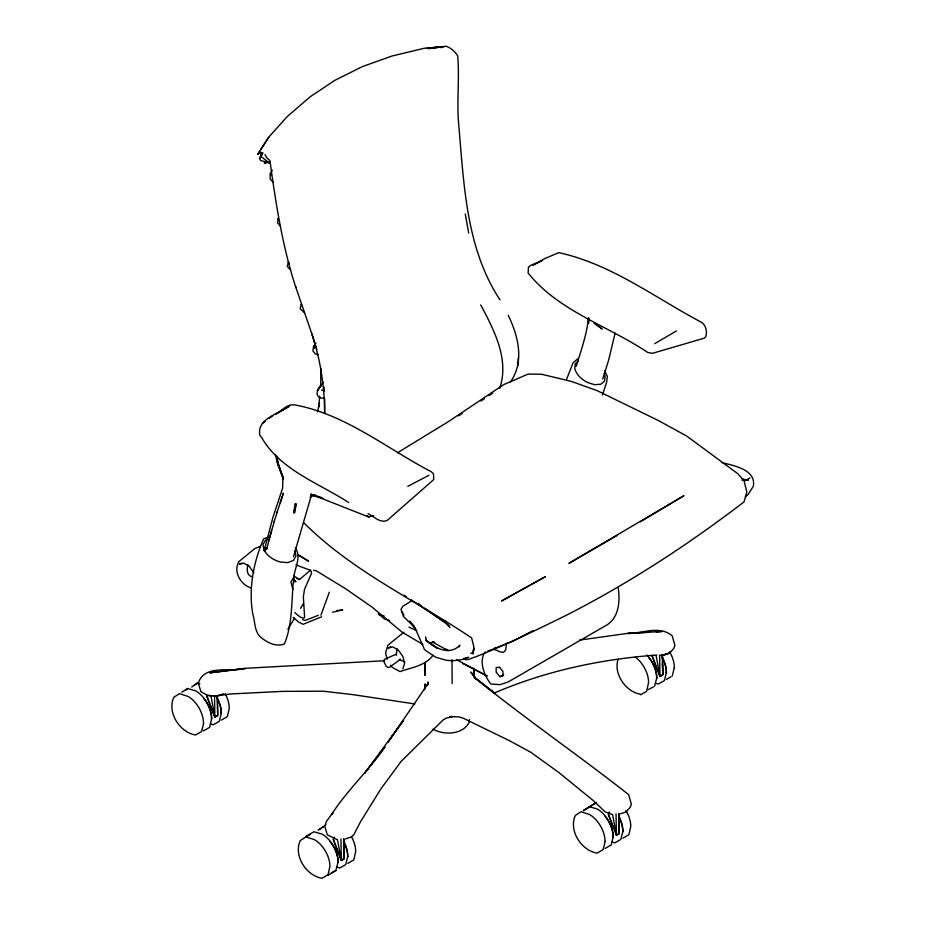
<?xml version="1.0" encoding="UTF-8"?>
<svg xmlns="http://www.w3.org/2000/svg" width="925" height="925" viewBox="0 0 925 925"><rect width="100%" height="100%" fill="white"/><g stroke="black" fill="none" stroke-linecap="round" stroke-linejoin="round"><path stroke-width="1.39" d="M450.012 627.682L445.711 622.664L445.711 620.906M293.757 582.715C292.103 571.037 302.81 558.469 295.295 548.005M588.658 318.061L588.52 323.472L588.635 318.246M518.185 365.121L518.301 358.056M324.675 413.487L324.698 399.519M289.109 264.064L288.45 261.902L288.831 263.602M293.294 582.172C291.433 602.707 292.381 624.93 284.345 644.066C275.87 647.165 266.955 642.528 260.561 637.071C254.225 631.22 255.208 621.82 252.826 614.165C248.328 588.936 253.45 562.007 263.66 538.824L268.238 537.136M469.333 719.523L469.172 722.402C462.569 734.866 444.22 735.375 433.004 729.178M424.61 689.472L425.014 683.922L424.563 689.622M247.992 564.805C246.524 569.453 246.686 575.87 252.56 576.853M318.524 407.486L319.715 396.258M320.755 386.442L320.767 368.104M396.27 655.293L396.987 648.506M506.461 643.257L505.755 649.87L503.443 652.437L499.558 651.709A24.478 14.129 60 0 0 492.216 649.315M317.61 390.593L321.091 385.031C317.657 388.569 314.222 395.368 320.663 397.993L324.744 398.317M272.274 170.188L270.308 173.703L270.701 175.23M293.757 512.82L295.11 503.663L296.116 504.113L294.809 512.6L293.757 512.82L296.116 504.113M612.396 814.543L605.089 811.815L593.434 800.738L559.105 772.699L530.684 752.187L509.397 740.671L463.205 718.17L459.031 716.933L449.596 716.505M473.982 648.598L472.918 654.01L473.843 646.864L471.646 637.938C415.406 600.071 351.974 571.141 303.62 522.556M427.419 685.506L428.148 681.945L427.246 685.367M615.125 333.104L608.592 360.299L602.742 379.065M473.993 648.263L473.103 652.345L470.756 653.408M264.088 550.826L273.037 517.029L282.599 488.227L282.981 477.15L277.512 461.598L277.246 456.418M264.932 551.358L265.799 547.588L266.886 548.537L265.938 547.692L265.012 551.416M318.836 406.098L319.472 403.323L317.506 411.81M278.171 218.416L277.546 222.89L280.448 226.151M266.55 549.45L271.649 530.372M293.514 556.7L311.228 495.765M317.703 389.783L317.506 390.57L323.38 382.21M499.72 388.338C509.513 359.293 494.1 330.075 480.688 304.892M268.805 540.454L274.401 521.029M618.131 659.178C613.159 673.527 625.693 691.808 640.32 694.201L640.655 694.779L646.691 691.287L648.564 682.43A21.553 12.441 60 0 0 635.348 657.155M274.066 521.931L277.384 511.513M280.275 502.749L283.351 493.129L277.049 512.415M576.24 366.254C581.131 350.355 586.889 334.249 588.508 317.68M602.441 394.987L606.719 382.013L607.297 376.487L604.73 370.647M402.861 668.752L404.583 663.618L402.861 656.496L398.351 650.102L392.767 646.876L388.257 648.055L390.674 646.737M310.973 495.511L310.326 497.373L311.76 495.58M320.94 615.137L329.323 592.243M270.007 162.962L260.677 160.534L259.486 158.533L262.885 152.532M566.69 379.042L573.118 362.681L577.663 358.888M427.408 685.425L428.333 683.24L387.853 742.44L403.578 720.251L364.623 773.3L385.02 746.833C368.763 770.571 347.06 790.332 331.566 814.486L333.162 812.381L326.444 821.377L324.802 826.418L327.311 834.847L337.301 839.692M334.48 837.137L333.278 839.692L341.325 860.62L344.146 858.99L343.742 847.115M609.563 811.977L608.361 814.532L612.789 825.933M510.369 382.048C524.741 361.941 518.266 335.81 508.218 315.298M458.985 646.945L459.864 645.211C449.538 656.137 434.854 648.032 425.65 640.1L437.005 648.09L426.252 640.354L426.749 640.909L425.558 636.909M432.969 655.293C425.697 665.711 411.301 667.549 399.993 671.596L392.281 667.399L390.674 665.133M287.883 629.185L294.589 618.166M300.544 608.372L303.527 603.482M268.713 137.409L257.74 154.313L268.123 137.883L287.132 116.642L310.326 96.662L334.815 80.359L362.357 66.612L391.922 56.043L424.413 48.239L442.52 47.002L441.075 47.73M257.74 154.313L258.63 153.064L260.919 152.521L261.532 153.781M260.596 154.29L261.463 153.064M259.486 158.533L262.608 153.77M293.803 577.524L290.912 581.802L292.878 589.549M315.934 343.163L313.621 346.32L312.881 350.783L315.367 353.94L318.223 354.622M368 513.699C374.047 516.219 380.163 523.723 387.321 520.324L433.721 479.578L433.478 473.889L431.42 471.819C386.592 448.452 345.8 414.4 294.983 404.93C287.34 403.612 282.079 410.446 276.147 413.926L289.698 405.844C279.489 413.961 255.913 418.551 259.983 435.744L261.417 437.19C280.229 470.062 318.501 482.931 348.667 502.541M296.948 578.553L299.515 579.512L310.511 570.158M578.125 361.236L575.281 363.606L574.783 368.416A22.917 15.158 18.7 0 0 587.606 382.499L594.474 384.684L600.764 384.257L604.557 381.088L605.066 376.278A22.917 15.158 18.7 0 0 604.187 373.642M745.353 496.76L748.163 494.436L753.389 486.168C756.176 469.368 733.513 465.599 721.5 462.488M403.867 632.214L387.853 645.315L385.609 652.969L387.147 659.305M269.267 418.32L272.181 416.181M262.434 423.338L265.348 421.21M489.163 395.565L492.759 393.16M458.627 415.857L462.142 413.521M480.873 401.068L484.388 398.733M181.867 692.212L187.498 688.489L195.557 690.825A22.316 12.881 60 0 1 211.663 718.725L209.651 727.339L203.604 730.831L203.28 730.253M185.324 690.408L187.498 688.975M194.99 684.835L197.499 683.494M305.886 836.894L300.255 840.617C293.283 855.683 306.302 875.767 321.993 878.264L328.04 874.784L329.913 866.401A21.553 12.441 60 0 0 314.5 839.703L305.886 836.894L310.488 834.246M319.264 829.54L323.611 826.673M583.386 810.335L596.278 802.426M583.386 810.82L595.064 803.605M412.111 600.556L402.814 606.28L400.976 609.459L403.612 616.651L415.556 628.387M640.458 521.769L683.957 495.684L568.898 563.337L616.825 535.656M397.449 452.788L448.359 421.661L503.743 384.592L528.117 374.082L541.738 374.278L571.222 381.366L597.076 390.604L658.461 420.586L686.57 435.964L737.757 473.681L744.105 480.965L746.81 492.135L744.024 501.893C688.478 544.467 629.601 582.877 567.279 614.79C537.124 629.659 506.831 644.413 475.589 656.877C471.646 657.594 467.518 661.433 463.517 658.797M654.738 343.637L676.464 330.919M221.329 720.112L227.365 716.632L229.238 708.249A21.553 12.441 60 0 0 225.122 693.634M499.951 676.961L503.663 674.822M305.886 836.42L313.945 831.772L321.993 834.096A22.316 12.881 60 0 1 338.111 861.996L335.879 870.252M325.912 824.857L318.165 830.257M662.797 674.533L662.404 654.842L662.797 674.533L659.987 676.163L651.928 655.235M331.219 872.946L334.723 870.922M347.765 863.383L353.812 859.903L355.686 851.52A21.553 12.441 60 0 0 351.569 836.905M653.374 686.951L648.379 689.553M654.542 686.281L656.762 678.013A22.316 12.881 60 0 0 646.841 654.993M666.428 679.413L671.087 676.718M672.255 676.048L674.337 667.549A21.553 12.441 60 0 0 669.527 651.732M328.04 875.258L336.087 870.61M612.593 814.694L616.408 834.974L619.23 833.356L618.883 813.63M605.135 848.468L611.182 844.976L613.194 836.836A22.316 12.881 60 0 0 597.087 808.936L589.028 806.612M622.86 838.235L628.896 834.743L630.769 826.372A21.553 12.441 60 0 0 625.947 810.543M241.668 563.036L239.251 564.354L243.772 563.175L249.345 566.401L253.866 572.795M407.833 486.33L428.98 475.253M533.112 630.642L512.716 641.326L494.17 648.598M750.025 477.982L745.041 480.561L748.29 480.087L742.104 480.283M468.767 657.259L462.118 659.583L453.308 660.751L446.474 660.334L435.675 657.212L424.61 649.766L415.475 628.954L409.451 621.138L414.169 626.04M310.442 496.898L314.361 495.06M396.709 653.987L384.43 659.352L383.783 661.271L386.118 666.324L388.199 667.526L389.887 667.087L400.433 659.259L399.288 659.56L404.977 662.057M467.449 657.397L464.847 658.496L466.015 658.554L463.645 658.392M373.677 515.745L368.208 516.798L310.788 494.147L321.68 497.581M321.611 616.802L303.076 624.317L298.289 621.82L293.213 617.357M260.133 546.432L254.861 548.525L238.858 561.614C232.996 571.719 240.616 584.692 250.987 587.907M487.544 651.188L491.522 649.639M318.373 615.287L305.389 620.363L302.544 619.704M493.476 693.357C545.322 670.983 600.591 659.12 656.831 655.062M267.776 539.298L265.487 540.154L262.966 544.617L264.041 550.005A22.917 16.766 13.3 0 0 280.553 562.042L287.675 562.62L293.41 560.504L295.931 556.041L294.855 550.653M345.568 838.94L351.038 837.021L353.801 834.789L360.357 822.048L380.811 789.002L401.034 761.483L443.029 720.02L446.22 718.101L452.371 716.806M620.652 813.792L626.121 811.861L630.283 807.143L631.359 804.137L628.618 794.61C578.171 754.927 525.053 718.552 475.103 678.083L494.597 693.056L475.485 678.002L470.871 672.105L475.982 678.881L472.282 673.423M219.121 695.669L223.503 694.132M664.219 654.969L669.688 653.05L673.851 648.332L674.926 645.326L672.186 635.799C659.583 625.127 642.308 633.498 627.821 633.509L630.665 633.347M223.318 694.108L216.427 696.155L207.362 695.322L200.864 691.576L198.355 683.147C204.228 663.907 230.764 672.371 245.067 668.521L209.79 672.857L245.564 668.278L384.65 660.739M332.514 612.234L342.701 609.899L336.978 610.535M266.886 162.453L264.134 162.997L269.557 162.268M428.495 48.782L446.185 46.25C450.868 47.822 455.065 51.615 457.69 55.801C459.69 78.891 456.511 102.421 458.8 125.65C464.038 184.965 466.096 248.571 500.043 299.954M579.536 640.088L628.318 633.278L661.953 631.509L656.264 631.844M444.59 46.481L427.096 48.135L442.52 47.002M447.85 650.078L446.694 650.183L446.185 649.119M429.096 642.655L434.588 642.332L432.715 641.811M633.509 633.186L649.153 632.261M311.806 495.407L316.072 495.488L313.251 495.43L322.825 498.367M215.826 695.854L230.498 693.97L282.599 691.368L323.368 691.206L352.922 694.64L414.839 703.948M313.552 570.332L316.188 570.771L345.476 588.647L371.885 606.973L402.144 632.191L422.852 644.459M207.362 695.322L211.767 696.109M321.495 390.084L324.166 390.697M378.695 614.547L384.083 616.004M655.467 683.228L658.369 684.061L664.416 680.58L666.428 672.44A22.316 12.881 60 0 0 662.15 657.108M389.587 620.455L384.442 618.964L378.533 613.853M199.846 683.691L197.164 682.916L191.729 686.986M210.368 723.928L213.27 724.761L219.317 721.28L221.329 713.14A22.316 12.881 60 0 0 217.051 697.808M611.899 842.039L614.801 842.883L620.837 839.391L622.86 831.263A22.316 12.881 60 0 0 618.582 815.931M336.816 867.199L339.718 868.043L345.753 864.551L347.765 856.411A22.316 12.881 60 0 0 344.146 842.305M449.226 625.763L424.922 608.407M295.931 564.955L310.118 570.147L311.309 571.292L311.494 573.488L304.545 589.167L303.342 596.752L304.603 617.148L303.747 618.27L301.296 617.53A15.158 4.787 50.1 0 1 294.832 612.5M741.607 478.502L744.243 479.485M409 627.162L416.84 630.723M486.515 675.759L456.545 659.687M448.278 650.714L432.912 642.204M462.512 663.398L487.51 676.036M369.283 517.017L366.774 515.699L368.208 516.798M269.811 163.32L260.411 156.094M656.657 678.441L656.623 677.782A21.553 12.441 60 0 0 648.702 657.571M613.09 837.264L613.055 836.593A21.553 12.441 60 0 0 605.135 816.393M221.225 713.557L221.191 712.897A21.553 12.441 60 0 0 217.074 698.282M211.559 719.141L211.524 718.482A21.553 12.441 60 0 0 203.604 698.282M347.661 856.839L347.627 856.168A21.553 12.441 60 0 0 344.158 842.791M338.007 862.412L337.972 861.753A21.553 12.441 60 0 0 330.052 841.553M293.618 575.801L299.515 579.512M403.959 595.087L406.341 596.66M411.116 599.816L445.711 622.664M417.973 603.32L421.442 605.863M304.522 312.719L300.139 308.707L301.319 304.163L301.353 304.915M293.826 579.952L295.85 581.848L293.341 578.333M290.577 270.112L287.282 266.319L288.45 261.902M272.991 182.237L270.054 178.791L270.308 173.703M618.79 821.909L619.23 833.356M674.394 668.128L674.337 667.549M666.289 672.197L666.428 672.926L666.289 672.197A21.553 12.441 60 0 0 662.161 657.582M656.623 677.782L656.681 678.36M622.722 831.02L622.86 831.737L622.722 831.02A21.553 12.441 60 0 0 618.594 816.405M613.055 836.593L613.102 837.171M347.627 856.168L347.684 856.747M221.191 712.897L221.248 713.476M211.524 718.482L211.582 719.06M265.036 154.614L266.689 157.736L269.903 160.557C275.858 203.315 282.322 246.27 295.861 287.49L295.63 286.773L311.887 333.971C320.397 359.49 324.583 386.465 324.583 413.371M402.051 611.714L403.878 615.553M651.928 655.721L659.987 676.638L662.797 675.019L662.393 663.618M608.361 814.058L616.408 835.46L619.23 833.83L618.825 822.441M333.278 839.206L341.325 860.134L344.146 858.504L343.799 838.79M206.83 695.935L214.889 716.863L217.699 715.233L217.352 695.519M206.83 696.421L214.889 717.337L217.699 715.719L217.306 695.542M311.748 333.59L316.778 349.662M314.13 348.39L313.621 346.32L313.806 347.673M275.384 454.453L277.778 464.697L283.42 479.243L277.512 461.598L277.778 464.697L277.315 456.649M465.263 214.045L468.697 233.031M656.16 655.871L659.987 676.163L659.606 655.027M337.498 839.854L341.325 860.134L340.955 839.01M211.062 696.571L214.889 716.863L214.508 695.727M278.043 218.543L278.194 219.433M618.247 588.115C620.12 600.996 619.103 616.767 607.286 624.733L508.033 682.037L500.113 684.639L490.897 684.049A24.478 14.129 60 0 1 485.336 651.986M323.981 386.777L324.224 391.032M474.19 678.025L473.716 668.139L474.016 675.967M616.038 813.85L616.408 834.974M452.001 659.594L452.152 683.494M618.825 813.653L618.837 822.186M343.742 838.813L343.753 847.335M494.632 648.159A29.612 15.575 55.9 0 1 496.922 647.616M425.315 662.485L424.876 675.47L425.327 662.473M528.452 267.383L528.117 273.025C558.712 311.332 608.326 325.901 647.858 352.541L652.507 353.315L704.283 338.157L705.717 336.816C707.394 331.358 706.053 324.814 700.768 321.912C654.391 297.307 611.055 264.007 558.804 252.652L545.149 258.41L532.997 265.117L542.119 260.642L530.522 265.44L528.452 267.383M203.604 723.373L201.592 731.513L195.557 734.993C179.855 732.496 166.835 712.412 173.808 697.346L179.45 693.623L188.052 696.433A21.553 12.441 60 0 1 203.465 723.13L203.604 723.373M605.135 841.484L603.123 849.624L597.087 853.116C581.386 850.618 568.366 830.534 575.338 815.468L580.969 811.745L589.583 814.555A21.553 12.441 60 0 1 604.996 841.241L605.135 841.484M662.196 655.027L661.017 655.316L662.196 655.027M545.264 576.726L501.766 600.868L545.264 576.726M669.688 653.05L661.502 655.455L669.688 653.05M499.558 667.283L496.17 667.584L496.17 672.093L499.558 676.302L502.934 676.002L502.934 671.492L499.558 667.283M308.58 561.117L297.873 554.746L308.58 561.117M598.741 326.34L594.208 323.137L602.117 329.022L598.741 326.34"/></g></svg>
